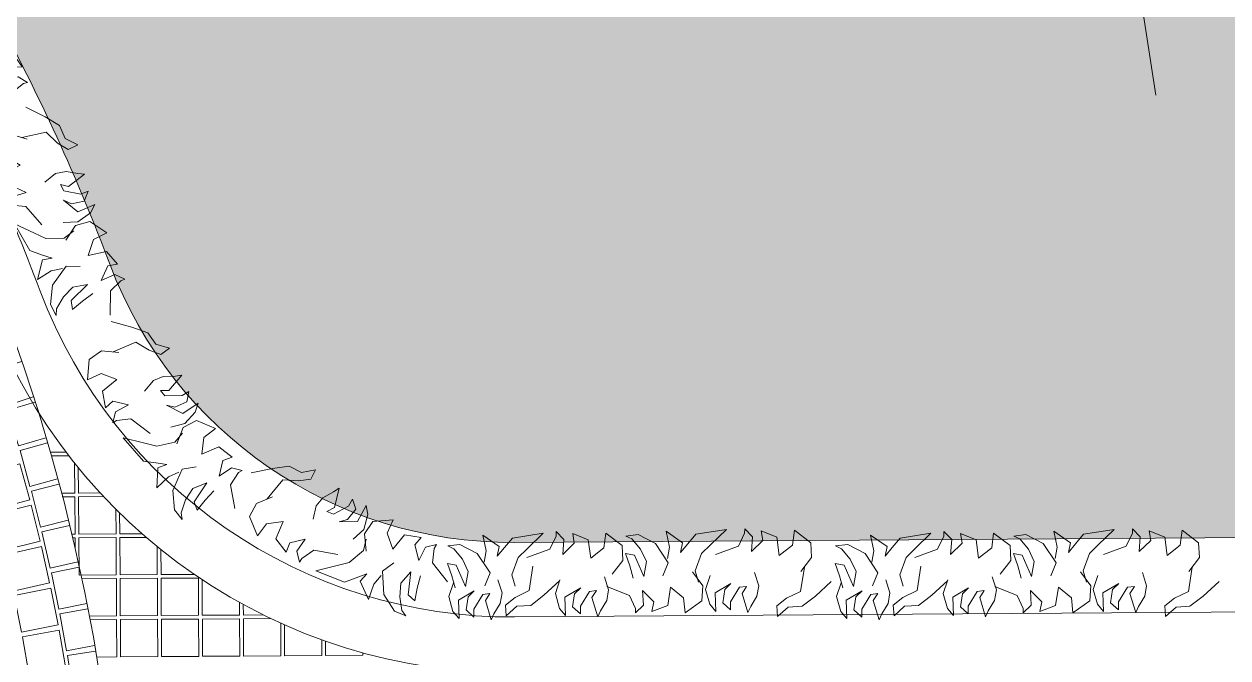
# Model space of a CAD drawing. Header units: millimetres. Extents: x -225363 to 347188, y -782467 to 813415.
# Drawn here: x 23699 to 26928, y 16530 to 18230 of the extents above; entities that cross this region are included whole.
import ezdxf

# ---------------------------------------------------------------- set-up
doc = ezdxf.new("R2010")
doc.units = ezdxf.units.MM
doc.layers.add('Xref SCN', color=8, linetype='Continuous', lineweight=0)
pattern_1 = [(196.9999999999999, (-1424125.796704574, -442865.0747459244), (-126.4792462612767, -237.8728657606396), [95.24999999999993, -285.7499999999997]), (286.9999999999999, (-1424185.264921013, -442833.454934359), (237.8728657606396, -126.4792462612767), [95.24999999999993, -285.7499999999997])]

# ---------------------------------------------------------------- blocks, each defined once
blk = doc.blocks.new('tre')
at = {"layer": 'Xref SCN', "ltscale": 100}
for points in [[(220, 3680), (-60, 3640), (-140, 3480), (-230, 3370), (-350, 3380), (-240, 3500), (-230, 3660), (-110, 3810), (60, 3990)], [(350, 2660), (450, 2920), (600, 2990), (650, 2990), (560, 3080), (390, 3070), (520, 3200), (630, 3180), (560, 3360), (350, 3390), (470, 3540), (640, 3560), (500, 3750), (330, 3760), (170, 3640)], [(150, 3110), (0, 3160), (-120, 3140), (-240, 3070), (-310, 3040), (-90, 2970), (-10, 3020), (-20, 2940), (-190, 2840), (-280, 2840), (-200, 2750), (-50, 2770), (20, 2840), (-90, 2660), (-300, 2670), (-220, 2600), (-50, 2550), (110, 2600)], [(300, 2110), (430, 2130), (610, 2090), (480, 2280), (370, 2260), (470, 2340), (580, 2430), (640, 2780), (460, 2600), (360, 2500), (160, 2430), (30, 2470)], [(-30, 1420), (-130, 1680), (-280, 1750), (-330, 1750), (-240, 1840), (-70, 1830), (-200, 1960), (-310, 1940), (-240, 2120), (-30, 2150), (-150, 2300), (-320, 2320), (-180, 2510), (-10, 2520), (150, 2400)], [(70, 1720), (210, 1680), (350, 1630), (330, 1730), (90, 1840), (260, 1870), (400, 1800), (520, 1700), (550, 1630), (570, 1770), (470, 1970), (250, 2120), (100, 2060)], [(290, 500), (390, 760), (540, 830), (590, 830), (500, 920), (330, 910), (460, 1040), (570, 1020), (500, 1200), (290, 1230), (410, 1380), (580, 1400), (440, 1590), (270, 1600), (110, 1480)], [(80, 1390), (-70, 1440), (-190, 1420), (-310, 1350), (-380, 1320), (-160, 1250), (-80, 1300), (-90, 1220), (-260, 1120), (-350, 1120), (-270, 1030), (-120, 1050), (-50, 1120), (-160, 940), (-370, 950), (-290, 880), (-120, 830), (40, 880)], [(190, 570), (-90, 530), (-170, 370), (-260, 260), (-380, 270), (-270, 390), (-260, 550), (-140, 700), (30, 880)], [(230, 10), (360, 30), (540, -10), (410, 180), (300, 160), (400, 240), (510, 330), (570, 680), (390, 500), (290, 400), (90, 330), (-40, 370)], [(30, 170), (-120, 220), (-240, 200), (-360, 130), (-430, 100), (-210, 30), (-130, 80), (-140, 0), (-310, -100), (-400, -100), (-320, -190), (-170, -170), (-100, -100), (-210, -280), (-420, -270), (-340, -340), (-170, -390), (-10, -340)], [(-70, -320), (70, -360), (210, -410), (190, -310), (-50, -200), (120, -170), (260, -240), (380, -340), (410, -410), (430, -270), (330, -70), (110, 80), (-40, 20)]]:
    blk.add_lwpolyline(points, dxfattribs=at)
blk = doc.blocks.new('A$Cf999fc33')
at = {"layer": 'Xref SCN', "ltscale": 100}
for points in [[(73.84272275096737, 192.008942775894), (72.93718290980905, 226.0811261450872), (69.76450756634586, 260.7363810978131), (91.2697194244247, 250.3713942577597), (102.2144919480197, 189.5463547789259), (118.9281153751072, 226.3384435711778), (111.2211690265685, 262.1598416908528), (95.54667300335132, 295.1961835560505), (81.42593923630193, 306.0790911481017), (114.3319794384297, 302.4503599841264), (153.8439736538567, 268.1175732889678), (175.0234313544352, 209.4945184811368), (152.6745445868, 178.9859154444421)], [(175.6716537694447, 221.4132675771834), (187.7858553600963, 249.7198859428754), (189.2126018530689, 292.8606113221613), (224.7082458152436, 252.3094897029805), (213.7601873916574, 228.5371423423057), (237.7279872468207, 246.543924699421), (264.545994187938, 266.2347709755995), (347.394166277023, 259.4300785681698), (296.0904387286864, 229.1169280259055), (267.5883678684477, 212.2762888357393), (240.0569876809604, 171.0150798699469), (241.5455991055351, 139.2100320032914)], [(303.2794643251691, 200.6800079972018), (368.0557032255456, 208.1915018513682), (392.6717254957184, 238.1170333045884), (395.5870834132656, 249.4527108171606), (410.7436586844269, 223.8008470429922), (398.5643062624149, 185.8426150837331), (435.6169983805157, 207.7354460309143), (437.4965147939511, 233.8400797256036), (474.2234527547844, 207.474842704949), (468.7803560087923, 158.1157824016409), (509.7842475485522, 176.5753346793354), (524.230735473102, 213.9504950550618), (559.1433078518603, 171.1322379333433), (551.4982264349237, 132.0078628070769), (514.963455068646, 102.7305537688662)], [(-0.002058159559965134, 186.8297352558002), (53.11274907086045, 148.9985190596199), (60.23662383598275, 110.9099854374072), (57.32126591843553, 99.57430792483501), (82.97312969248742, 114.7308831959381), (90.61821110942401, 153.8552583222045), (112.5110420566052, 116.8025662039872), (101.5629836332519, 93.03021884331247), (146.4529237628449, 98.4048788578948), (165.4988335240632, 144.2655096602393), (192.5090070597362, 108.3138098775526), (187.1310611451045, 68.60636316775344), (238.3696378620807, 89.26790011645062), (250.5489902840927, 127.2261320757098), (232.672509589931, 170.4971591179492)], [(393.6391302684788, 129.0990766893956), (396.2287340285257, 92.17668623419013), (384.6976040215231, 66.13720337097766), (361.8307965018321, 43.01307842531241), (350.9478889098391, 28.89234465820482), (347.9055152290966, 82.8508267980651), (363.9057654098142, 98.07255290064495), (345.1856098060962, 100.4699900661362), (312.6020378614776, 67.75940235843882), (307.3543936100323, 47.35518283577403), (291.6147467554547, 70.73991110740462), (304.895091512939, 103.5808004781138), (324.8465411150828, 115.3692479112069), (277.624314651126, 100.9260458865901), (267.6469469002914, 52.73312875028932), (256.4415710505564, 74.95171385491267), (255.0181104575749, 116.4083753151353), (275.6829333060887, 149.7671854379005)], [(526.9473549963441, 111.7339449474239), (501.5528086482082, 50.58643721102271), (460.6140679400414, 41.77849852695363), (430.4279331606813, 27.7880664227996), (425.6982096612919, -0.0006311908946372569), (459.3176231100224, 17.94100033480208), (496.1748627335764, 10.87899050128181), (537.1787542733364, 29.33854277891805), (587.8994102382567, 57.38455781870289)]]:
    blk.add_lwpolyline(points, dxfattribs=at)
blk = doc.blocks.new('*U49')
at = {"layer": 'Xref SCN', "ltscale": 3}
blk.add_lwpolyline([(-50, 50), (50, 50), (50, -50), (-50, -50)], close=True, dxfattribs=at)
blk = doc.blocks.new('*U50')
at = {"layer": 'Xref SCN', "lineweight": -2}
for p, rotation in [((1127687.640437233, 399595.093890066), 285.3333333333334), ((1127716.393329698, 399485.2340298508), 284), ((1127742.582112771, 399374.7348653614), 282.6666666666667), ((1127766.192604761, 399263.6562338446), 281.3333333333334), ((1127787.212020171, 399152.058286339), 280)]:
    blk.add_blockref('*U49', p, dxfattribs=dict(at, rotation=rotation))
blk = doc.blocks.new('*U51')
at = {"layer": 'Xref SCN', "ltscale": 3}
blk.add_lwpolyline([(50, 38.29288959142286), (50, -38.29288959142286), (-50, -38.29288959142286), (-50, 37.69483765627956)], dxfattribs=at)
blk = doc.blocks.new('*U52')
at = {"layer": 'Xref SCN', "lineweight": -2}
for p, rotation in [((1127706.717568312, 399871.563980673), 288), ((1127741.281767189, 399763.199464538), 286.690909090909), ((1127773.361253442, 399654.0735796026), 285.3818181818182), ((1127802.939281388, 399544.2432902288), 284.0727272727272), ((1127830.000411122, 399433.7659284811), 282.7636363636364), ((1127854.530516571, 399322.6991642003), 281.4545454545454), ((1127876.516792875, 399211.1009748986), 280.1454545454546), ((1127895.947763068, 399099.0296154951), 278.8363636363636)]:
    blk.add_blockref('*U51', p, dxfattribs=dict(at, rotation=rotation))
blk = doc.blocks.new('A$C5a1e36a9')
at = {"layer": 'Xref SCN'}
blk.add_circle((5016.627436342184, 5016.625725506747), 5016.625646776831, dxfattribs=at)
for name in ['*U52', '*U50']:
    blk.add_blockref(name, (-1117964.722749129, -393288.0294538178), dxfattribs=at)
blk = doc.blocks.new('A$C997e597b')
at = {"layer": 'Xref SCN', "ltscale": 3}
for points in [[(20051.13682201505, 11406.29144370055), (20054.36450054357, 11406.31294210703)], [(20123.88297527796, 11306.77376149618), (20080.87764401059, 11306.48731844325)], [(20083.72833977523, 11296.5060840848), (20131.51450973679, 11296.82437058579)], [(20146.45837127673, 11277.82768532721), (20146.99723313586, 11196.92527725897), (20111.0162743174, 11196.68562102591)], [(20215.59993293928, 11197.38221518253), (20156.99701132253, 11196.99188218697), (20156.54165315186, 11265.35740465461)], [(20113.62396622566, 11186.70276810619), (20147.06383806397, 11186.92549907224), (20147.72988734394, 11086.92771720502), (20138.50309208059, 11086.8662608384)], [(20257.28561785282, 11153.99476405577), (20257.72744739777, 11087.66037141299), (20157.72966553061, 11086.99432213302), (20157.06361625064, 11186.99210400024), (20224.85620221985, 11187.44364604674)], [(20327.53437707899, 11088.12533027894), (20267.72722558468, 11087.72697634104), (20267.3522520347, 11144.02389668796)], [(20140.87193708844, 11076.88181704539), (20147.79649227182, 11076.92793901835), (20148.00070058834, 11046.26897832763)], [(20367.95515636099, 11053.83945566241), (20368.45766165992, 10978.39546556713), (20268.45987979276, 10977.72941628715), (20267.79383051279, 11077.72719815432), (20338.93926101411, 11078.20107229304)], [(20467.50637041568, 10979.05519341223), (20378.45743984659, 10978.46207049512), (20378.00969787943, 11045.68412885698)], [(20165.51511453767, 10967.04351639189), (20258.52670653374, 10967.66303317237), (20259.19275581371, 10867.66525130521), (20185.68959520571, 10867.17567317374)], [(20588.95982507826, 10903.73546626227), (20589.18543597544, 10869.86321392923), (20489.18765410827, 10869.1971646492), (20488.55065432005, 10964.83358042885)], [(20652.67057500919, 10870.28606562008), (20599.18521416211, 10869.92981885723), (20598.99688478303, 10898.20478398696)], [(20187.59135988634, 10857.18811832648), (20259.25936074159, 10857.66547311848), (20259.92541002156, 10757.66769125132), (20205.46117534116, 10757.30492456176)], [(20699.3322368688, 10848.18948870682), (20699.91565023758, 10760.59830808331), (20599.91786837019, 10759.93225880334), (20599.25181909022, 10859.9300406705), (20672.99142586393, 10860.42119368492)], [(20809.63269512868, 10803.44630554901), (20809.91321029142, 10761.33096229128), (20709.91542842425, 10760.66491301131), (20709.36240439746, 10843.69356820622)], [(20919.86800263799, 10768.48457661556), (20919.91077034525, 10762.0636164993), (20819.91298847809, 10761.39756721928), (20819.65669491468, 10799.87638345396)]]:
    blk.add_lwpolyline(points, dxfattribs=at)
for points in [[(20157.79627045849, 11076.99454394635), (20257.79405232565, 11077.66059322632), (20258.46010160563, 10977.6628113591), (20158.46231973846, 10976.99676207913)], [(20268.52648472064, 10967.72963810043), (20368.5242665878, 10968.3956873804), (20369.19031586777, 10868.39790551324), (20269.19253400061, 10867.73185623327)], [(20378.52404477447, 10968.4622923084), (20478.52182664163, 10969.12834158837), (20479.18787592161, 10869.1305597212), (20379.19009405444, 10868.46451044123)], [(20269.25913892873, 10857.73207804654), (20369.25692079589, 10858.39812732651), (20369.92297007586, 10758.40034545935), (20269.9251882087, 10757.73429617938)], [(20379.25669898256, 10858.46473225451), (20479.25448084972, 10859.13078153448), (20479.92053012969, 10759.13299966732), (20379.92274826253, 10758.46695038734)], [(20489.25425903639, 10859.19738646247), (20589.25204090355, 10859.8634357425), (20589.91809018352, 10759.86565387534), (20489.92030831636, 10759.19960459531)]]:
    blk.add_lwpolyline(points, close=True, dxfattribs=at)
at = {"layer": 'Xref SCN'}
blk.add_circle((15258.56133056036, 9923.809390316077), 5016.625646776831, dxfattribs=at)
blk = doc.blocks.new('A$C51a07449')
at = {"layer": 'Xref SCN', "ltscale": 3}
blk.add_line((4067.800806019921, 4436.336761976592), (4746.121039886726, 0.0002304508816450834), dxfattribs=at)
blk = doc.blocks.new('Xref SCN')
at = {"layer": 'Xref SCN', "ltscale": 3}
h = blk.add_hatch(dxfattribs=at)
h.set_pattern_fill('CROSS', color=256, scale=30, angle=197)
h.set_pattern_definition(pattern_1)
edge = h.paths.add_edge_path()
edge.add_arc((2267.432492593316, -6082.955996482024), 1150.000000000537, 110.6378028022086, 180.3855560689939)
edge.add_line((1117.45852989766, -6090.69454436157), (1124.354477578541, -7115.455314012756))
edge.add_arc((2274.328440274171, -7107.716766132653), 1150.000000000515, 180.3855560690217, 270.3855560690193)
edge.add_line((2282.066988154227, -8257.690728828284), (21549.8991634509, -8127.551182389644))
edge.add_arc((21542.16480664337, -6977.572696246487), 1150.004495150925, 270.3853457486589, 360.4401760572534)
edge.add_line((22692.13536467512, -6968.737848909465), (22692.16932637642, -2095.908891016872))
edge.add_arc((21542.20329682976, -2104.748059039981), 1150.000000001153, 0.4403930512387025, 90.3855560690482)
edge.add_line((21534.46474894912, -954.7740963437154), (6081.87324634222, -1059.018761787764))
edge.add_arc((6089.608981841442, -2208.997088369517), 1150.00434486635, 90.38541449006392, 160.1331677440024)
edge.add_arc((-23.55194331795474, -0.0794007698373207), 5349.999797249518, 290.6378018122106, 340.13330833294367, ccw=False)
edge = h.paths.add_edge_path()
edge.add_arc((21542.20329682936, 18280.17292901865), 1150.000000000495, 0.4403363143794081, 104.369872908503, ccw=False)
edge.add_line((22692.16933512774, 18289.01095829364), (22692.16933512804, 2403.988085117999))
edge.add_arc((21542.20329682986, 2395.150055855041), 1150.0000000002, -89.61444393098418, 0.44033631378022164, ccw=False)
edge.add_line((21549.94184470984, 1245.176093159724), (6067.061946074886, 1140.931379739806))
edge.add_arc((6059.324010787664, 2290.90442000174), 1149.99907346562, 200.6377726041507, 270.38552585808895, ccw=False)
edge.add_arc((-23.55236299291664, -0.07936344246354565), 5350.000286126963, 20.63780260191557, 28.59528784446422)
edge.add_arc((5234.302447717453, 2862.395526084858), 636.558452985771, 160.1438003828004, 208.3076443223057, ccw=False)
edge.add_arc((7788.188339109593, 2340.315315806074), 3237.894847489657, 44.33072283090661, 166.8196660366165, ccw=False)
edge.add_arc((13743.18888037902, 8157.794208345327), 5087.073147143053, 224.3307228342767, 255.0649233926709)
edge.add_arc((13751.05389514806, 8258.775854639935), 5186.703216037286, 255.2684708845108, 275.8244798379233)
edge.add_arc((13743.18888017516, 8157.794208547473), 5087.073147375032, 276.0280273323885, 352.8040128533177)
edge.add_arc((13366.1299541812, 8136.436578901939), 5458.915630729331, 353.5221682628192, 372.9616768325129)
edge.add_arc((13743.18888038175, 8157.794208354395), 5087.073147139498, 13.67983223975764, 75.72664608736717)
edge.add_arc((16202.12696616123, 17226.11521777178), 4310.076534491913, 184.5428523497743, 253.7687722026763, ccw=False)
edge.add_arc((12055.19205003142, 16895.67084596019), 150.0000000842738, 104.41773841877719, 184.1801390410202, ccw=False)
edge.add_line((12017.84358862124, 17040.94676432099), (21256.79565814864, 19394.19379048572))
h = blk.add_hatch(dxfattribs=at)
h.set_pattern_fill('CROSS', color=256, scale=30, angle=197)
h.set_pattern_definition(pattern_1)
edge = h.paths.add_edge_path()
edge.add_line((10158.25248481041, 16567.29161360742), (1851.338825992003, 14451.44343979788))
edge.add_arc((2136.746464633302, 13337.42257832055), 1150.000000000654, 104.3698729064734, 180.3855560689439)
edge.add_line((986.7725019375212, 13329.684030442), (1035.38745512125, 6105.340234971274))
edge.add_arc((2185.361418233575, 6113.078783146311), 1150.000000419184, 180.385556083576, 250.133309335547)
edge.add_arc((-23.55210237688152, -0.07924422139149101), 5350.000000281268, 54.44102472604362, 70.1333093213699, ccw=False)
edge.add_arc((3168.419816109703, 4685.789284040571), 343.1811352010142, 256.3942929210485, 333.3422024317786)
edge.add_arc((7788.188339282695, 2340.315315693876), 4837.894847444187, 44.33072283415328, 153.0645302841241, ccw=False)
edge.add_arc((13743.18888039085, 8157.794208342014), 3487.073147149247, 224.3307228344502, 435.8787816870128)
edge.add_arc((16212.7306757724, 17236.67011801348), 5922.692247420785, 187.7158634724419, 254.1381202870174, ccw=False)
edge.add_arc((10541.85131194201, 16468.33828872615), 199.9999999717396, 187.6327112132098, 187.7158634946018, ccw=False)
edge.add_arc((10194.95235707314, 16421.8504936444), 150.0000000006549, 7.632711191249096, 104.1620853056079)
edge = h.paths.add_edge_path()
edge.add_arc((-13757.86462657561, 9268.2280887509), 1149.999999999663, 104.3599253580993, 180.4403363137304)
edge.add_line((-14907.83066487326, 9259.390059488946), (-14907.8306648724, 2149.033009727815))
edge.add_arc((-13757.86462657403, 2157.871038991669), 1150.000000000405, 180.4403363138248, 270.3855560690533)
edge.add_line((-13750.12607869329, 1007.897076296153), (-6128.956795133097, 1058.860412580692))
edge.add_arc((-6136.702427903992, 2208.823382532624), 1149.989055203435, 270.3859127362743, 340.1336659940865)
edge.add_arc((-23.55170312459495, -0.07963775157440978), 5350.000509182541, 110.6378053248454, 160.1333118404704, ccw=False)
edge.add_arc((-2314.536697075961, 6082.797508539655), 1150.000000000707, 290.637802811165, 360.3855560689717)
edge.add_line((-1164.562734380132, 6090.536056418754), (-1205.642104430852, 12195.0671255059))
edge.add_arc((-2355.616067125199, 12187.32857762662), 1149.999999999226, 0.3855560689807032, 104.3599253581076)
edge.add_line((-2640.83028798044, 13301.39897406491), (-14043.0788474308, 10382.29848518965))
edge = h.paths.add_edge_path()
edge.add_line((-13750.10342724499, -8364.829988773374), (-2217.808474847945, -8287.971851441147))
edge.add_arc((-2225.557910838118, -7138.009647688681), 1149.988314643846, 270.3861024765974, 360.3861024766013)
edge.add_line((-1075.595707085653, -7130.260211698432), (-1082.491659604668, -6105.498722913631))
edge.add_arc((-2232.46562271614, -6113.237271088072), 1150.000000418328, 0.3855560835465677, 70.13330933550203)
edge.add_arc((-23.55210179187861, -0.07924351755855241), 5350.000000579504, 200.6378028130497, 250.133309318957, ccw=False)
edge.add_arc((-6106.428854743411, -2291.063838795871), 1149.999999989781, 20.63780281546618, 90.38555606940805)
edge.add_line((-6114.167402631196, -1141.089876111026), (-13765.59325048783, -1192.053274140098))
edge.add_arc((-13757.84314828146, -2342.014767317753), 1149.987608574801, 90.38613590727235, 180.4409912858983)
edge.add_line((-14907.79669441492, -2350.865846952107), (-14907.83065611986, -7223.695345795784))
edge.add_arc((-13757.86462657333, -7214.856177773401), 1150.000000001009, 180.4403930512026, 270.3855560690091)
edge.add_arc((-13747.7709107266, -8714.815353055687), 349.9931368543271, 90.38184846327579, 90.38555671171002, ccw=False)
at = {"layer": 'Xref SCN'}
for points in [[(21170.1847479311, 19733.30822873339, -0.4875941573619264), (23042.16933512654, 18290.26668712336), (23042.16933512912, 2405.243813959489, -0.414213562373095), (21552.29705493523, 895.1840175571033), (6069.418408371319, 790.9393125653951, -0.314089156412974), (4655.583861107414, 1762.216598525896, 0.03477349207873731), (4366.191898389021, 2393.693428806455, -0.2077135846943199), (4299.119463875177, 3176.609414868028, -0.5901643176475091), (10354.67457345, 4847.532467465806, 0.134879567910843), (12521.72925028361, 3580.906797295342, 0.08986899184814741), (14241.27037145277, 3446.979328768932, 0.3479529645834747), (18442.67543641233, 7562.237232839005, 0.08480836681686449), (18345.36415298755, 9280.22227358488, 0.2777472678124035), (14905.52588359268, 12750.05233397336, -0.3120018823839892), (11556.62703941645, 16857.81678183379, -0.3638812203274946), (11931.18586707742, 17380.04927928782)], [(21207.30015749518, 19587.97256476774, -0.4875019784721183), (22892.16933512641, 18289.74870272412), (22892.16933512666, 2404.725829560644, -0.4143201802074302), (21551.2876791223, 1045.180621386884), (6068.408495958065, 940.9359127826465, -0.314089156412975), (4795.957940015767, 1815.085473779563, 0.03475754744985484), (4498.041270806105, 2465.218581607236, -0.2096378704288183), (4443.391879476985, 3134.958396474842, -0.5908386502020884), (10247.37685389192, 4742.712624985292, 0.134894463080216), (12483.3278857798, 3435.905368081167, 0.08989788781435676), (14256.75779502135, 3297.780739697047, 0.3480271492531981), (18591.61182336896, 7544.378434609236, 0.0849047449249453), (18491.33123301547, 9314.78519564433, 0.2776597883136725), (14944.84712587745, 12894.82929440993, -0.3118325523197416), (11706.1792139067, 16869.4022295381, -0.3636277596139125), (11968.30683619303, 17234.71503139227)], [(21256.79565814864, 19394.19379048572, -0.4873520527600381), (22692.16933512774, 18289.01095829364), (22692.16933512804, 2403.988085117999, -0.4144936240348549), (21549.94184470984, 1245.176093159724), (6067.061946074886, 1140.931379739806, -0.3140891564129623), (4983.123392572161, 1885.57727025187, 0.03473503885151173), (4673.867414378008, 2560.535894014829, -0.2133038789825034), (4635.588630265775, 3078.609375918943, -0.5919222941644434), (10104.3132278158, 4602.95283501142, 0.1349129633609273), (12432.12619613745, 3242.570119621272, 0.08993380364239148), (14277.40756280749, 3098.849298205922, 0.3481193584637186), (18790.19357843359, 7520.568359651308, 0.08502486124028798), (18685.9541003824, 9360.867433183088, 0.2775445301844274), (14997.39828809416, 13087.83193295179, -0.3115893886019098), (11905.59107926778, 16884.73697327681, -0.3627966146664886), (12017.84358862124, 17040.94676432099)]]:
    blk.add_lwpolyline(points, format="xyb", close=True, dxfattribs=at)
blk.add_circle((1.455191522836685e-11, 7.821654435247183e-11), 5016.625646776831, dxfattribs=at)
at = {"layer": 'Xref SCN', "ltscale": 3}
for name, p in [('A$C997e597b', (-15258.56133056035, -9923.809390316057)), ('A$C51a07449', (3042.067299251925, 2340.315085363711)), ('A$C5a1e36a9', (-5016.627436342169, -5016.625725506727))]:
    blk.add_blockref(name, p, dxfattribs=at)
at = {"layer": 'Xref SCN', "ltscale": 100}
for p, rotation in [((4876.869413394961, 2369.632814128321), 117.582974270372), ((5137.173095877995, 1855.924267660963), 124.4565608535323), ((5448.145769938375, 1365.82670745046), 135.9309971078495), ((5941.774123286377, 1214.054980696956), 163.3821684592767)]:
    blk.add_blockref('A$Cf999fc33', p, dxfattribs=dict(at, rotation=rotation))
at = {"layer": 'Xref SCN', "xscale": -0.2340913466629827, "yscale": 0.2340913466629827, "zscale": 0.2340913466629827, "rotation": 269.2799666287764}
for p in [(5983.567917546738, 1034.112328062494), (7023.834335010979, 1034.112328062494)]:
    blk.add_blockref('tre', p, dxfattribs=at)

msp = doc.modelspace()

# ---------------------------------------------------------------- block references
msp.add_blockref('Xref SCN', (18946.53077138338, 15698.97744072331))

doc.saveas('drawing.dxf')
